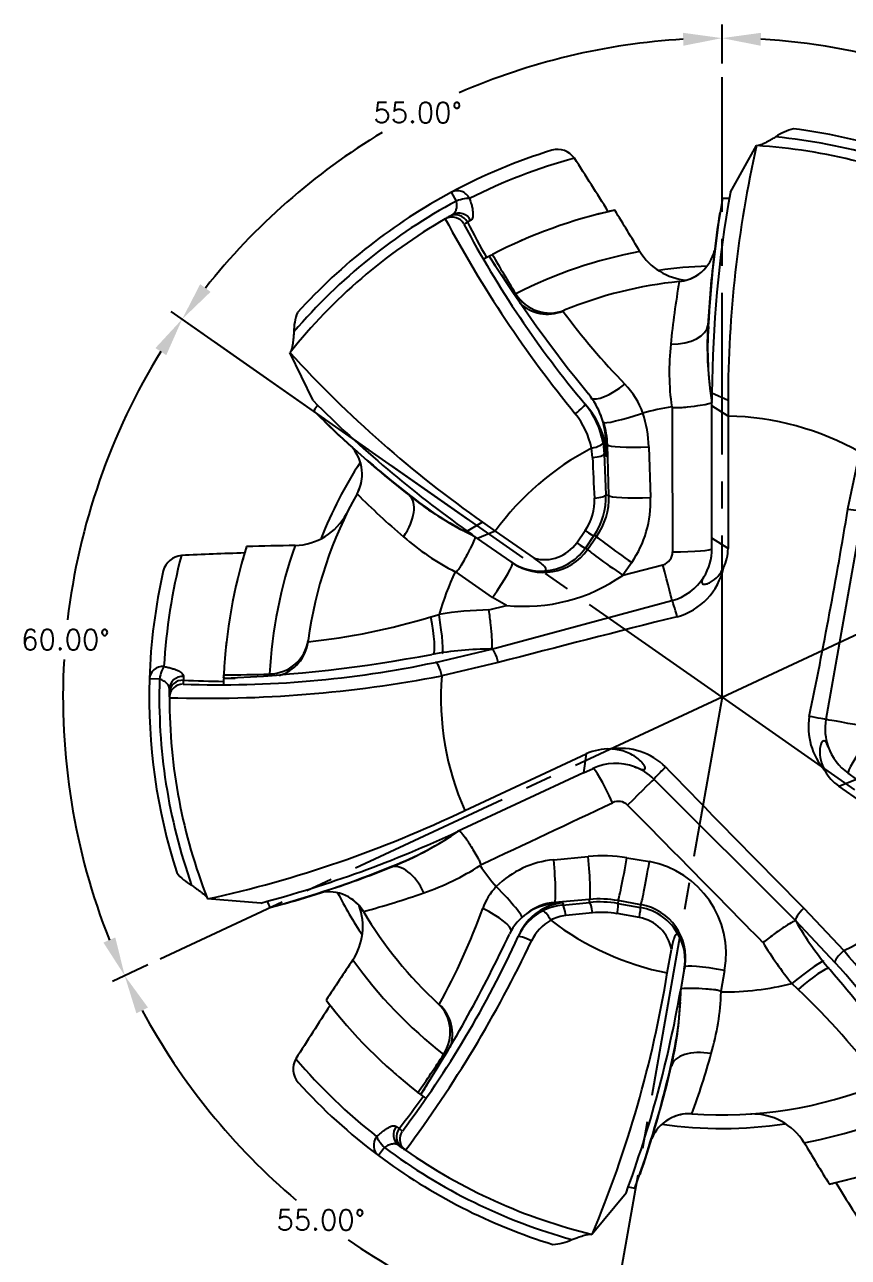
# Model space of a CAD drawing. Extents: x -34 to 0, y 36.5 to 60.7.
# Drawn here: x -8.26 to -4.44, y 40.08 to 45.8 of the extents above; entities that cross this region are included whole.
import ezdxf

# ---------------------------------------------------------------- set-up
doc = ezdxf.new("R2010")
doc.units = 0
doc.header["$MEASUREMENT"] = 0
doc.header["$PDMODE"] = 35
doc.linetypes.add('CENTER2', pattern=[1.125, 0.75, -0.125, 0.125, -0.125])
doc.layers.get('Defpoints').update_dxf_attribs({"color": 10, "linetype": 'CONTINUOUS'})
for name, color, linetype in [('CLine', 5, 'CENTER2'), ('Default', 7, 'CONTINUOUS'), ('Dims', 4, 'CONTINUOUS'), ('ODG-42439R1', 7, 'CONTINUOUS')]:
    doc.layers.add(name, color=color, linetype=linetype)
doc.styles.add('RomanS', font='romans')
doc.dimstyles.get("Standard").update_dxf_attribs({"dimtxt": 0.094, "dimasz": 0.18, "dimexe": 0.0625, "dimexo": 0.0625, "dimgap": 0.045, "dimtad": 0, "dimtih": 1, "dimtoh": 1, "dimdec": 4, "dimzin": 4, "dimdsep": 46, "dimtxsty": 'RomanS', "dimcen": 0.09, "dimazin": 1, "dimtfac": 1, "dimtdec": 4, "dimtofl": 0, "dimtmove": 0, "dimatfit": 1, "dimfxl": 1, "dimtolj": 1, "dimtzin": 0, "dimarcsym": 0})

# ---------------------------------------------------------------- blocks, each defined once
blk = doc.blocks.new('*D134')
at = {"layer": 'Defpoints', "color": 0, "transparency": 16777216}
for p in [(-5.9844, 45.5831), (-5.0233, 45.5574), (-7.3783, 44.3314), (-5.0233, 44.0574), (-6.1496, 43.4711)]:
    blk.add_point(p, dxfattribs=at)
at = {"layer": 'Dims', "color": 0, "lineweight": -2, "transparency": 16777216}
for p, q in [((-5.0233, 45.6199), (-5.0233, 45.8007)), ((-7.4295, 44.3673), (-7.5776, 44.471))]:
    blk.add_line(p, q, dxfattribs=at)
for start, end in [(93.3755, 113.4918), (121.0293, 141.6245)]:
    blk.add_arc((-5.0233, 42.6824), 3.0558, start, end, dxfattribs=at)
at = {"layer": 'Dims', "color": 0, "transparency": 16777216}
for points in [[(-5.2041, 45.7629), (-5.2023, 45.7029), (-5.0233, 45.7382)], [(-7.3948, 44.5616), (-7.4429, 44.5974), (-7.5264, 44.4351)]]:
    blk.add_solid(points, dxfattribs=at)
at = {"layer": 'Dims', "color": 0, "transparency": 16777216, "insert": (-6.4343, 45.3929), "char_height": 0.094, "attachment_point": 5, "style": 'RomanS'}
blk.add_mtext('\\A1;55.00°', dxfattribs=at)
blk = doc.blocks.new('*D135')
at = {"layer": 'Defpoints', "color": 0, "transparency": 16777216}
for p in [(-7.9749, 43.4733), (-6.1496, 43.4711), (-5.0233, 42.6824), (-7.6289, 41.4674)]:
    blk.add_point(p, dxfattribs=at)
at = {"layer": 'Dims', "color": 0, "lineweight": -2, "transparency": 16777216}
for p, q in [((-6.2008, 43.5069), (-7.5776, 44.471)), ((-7.6855, 41.441), (-7.8494, 41.3645))]:
    blk.add_line(p, q, dxfattribs=at)
for start, end in [(148.3755, 173.2659), (176.7295, 201.6245)]:
    blk.add_arc((-5.0233, 42.6824), 3.0558, start, end, dxfattribs=at)
at = {"layer": 'Dims', "color": 0, "transparency": 16777216}
for points in [[(-7.6503, 44.3012), (-7.6002, 44.2682), (-7.5264, 44.4351)], [(-7.8364, 41.5681), (-7.8915, 41.5444), (-7.7928, 41.391)]]:
    blk.add_solid(points, dxfattribs=at)
at = {"layer": 'Dims', "color": 0, "transparency": 16777216, "insert": (-8.0674, 42.9487), "char_height": 0.094, "attachment_point": 5, "style": 'RomanS'}
blk.add_mtext('\\A1;60.00°', dxfattribs=at)
blk = doc.blocks.new('*D136')
at = {"layer": 'Defpoints', "color": 0, "transparency": 16777216}
for p in [(-5.0233, 42.6824), (-5.0233, 42.6824), (-7.6289, 41.4674), (-7.2461, 40.5853), (-5.5225, 39.8511)]:
    blk.add_point(p, dxfattribs=at)
at = {"layer": 'Dims', "color": 0, "lineweight": -2, "transparency": 16777216}
for p, q in [((-7.6855, 41.441), (-7.8495, 41.3645)), ((-5.5333, 39.7895), (-5.5648, 39.6113))]:
    blk.add_line(p, q, dxfattribs=at)
for start, end in [(208.3753, 229.7514), (235.4325, 256.6247)]:
    blk.add_arc((-5.0233, 42.6824), 3.0559, start, end, dxfattribs=at)
at = {"layer": 'Dims', "color": 0, "transparency": 16777216}
for points in [[(-7.7388, 41.2166), (-7.6852, 41.2435), (-7.7929, 41.3909)], [(-5.7241, 39.7387), (-5.7363, 39.68), (-5.5539, 39.6729)]]:
    blk.add_solid(points, dxfattribs=at)
at = {"layer": 'Dims', "color": 0, "transparency": 16777216, "insert": (-6.8836, 40.258), "char_height": 0.094, "attachment_point": 5, "style": 'RomanS'}
blk.add_mtext('\\A1;55.00°', dxfattribs=at)
blk = doc.blocks.new('*D137')
at = {"layer": 'Defpoints', "color": 0, "transparency": 16777216}
for p in [(-5.0233, 42.6824), (-5.0233, 42.6824), (-2.6682, 41.0334), (-5.5225, 39.8511), (-4.4053, 39.6895)]:
    blk.add_point(p, dxfattribs=at)
at = {"layer": 'Dims', "color": 0, "lineweight": -2, "transparency": 16777216}
for p, q in [((-2.617, 40.9975), (-2.4687, 40.8937)), ((-5.5333, 39.7895), (-5.5648, 39.6112))]:
    blk.add_line(p, q, dxfattribs=at)
for start, end in [(296.6485, 321.6248), (263.3752, 287.5366)]:
    blk.add_arc((-5.0233, 42.6824), 3.056, start, end, dxfattribs=at)
at = {"layer": 'Dims', "color": 0, "transparency": 16777216}
for points in [[(-2.6515, 40.8031), (-2.6034, 40.7673), (-2.5199, 40.9295)], [(-5.3802, 39.6171), (-5.3715, 39.6765), (-5.5539, 39.6728)]]:
    blk.add_solid(points, dxfattribs=at)
at = {"layer": 'Dims', "color": 0, "transparency": 16777216, "insert": (-3.8538, 39.859), "char_height": 0.094, "attachment_point": 5, "style": 'RomanS'}
blk.add_mtext('\\A1;65.00°', dxfattribs=at)
blk = doc.blocks.new('*D138')
at = {"layer": 'Defpoints', "color": 0, "transparency": 16777216}
for p in [(-2.4176, 43.8974), (-5.0233, 42.6824), (-5.0233, 42.6824), (-2.0711, 41.8914), (-2.6682, 41.0334)]:
    blk.add_point(p, dxfattribs=at)
at = {"layer": 'Dims', "color": 0, "lineweight": -2, "transparency": 16777216}
for p, q in [((-2.361, 43.9238), (-2.1967, 44.0004)), ((-2.617, 40.9975), (-2.4685, 40.8935))]:
    blk.add_line(p, q, dxfattribs=at)
for start, end in [(356.7293, 21.6251), (328.3749, 353.2661)]:
    blk.add_arc((-5.0233, 42.6824), 3.0563, start, end, dxfattribs=at)
at = {"layer": 'Dims', "color": 0, "transparency": 16777216}
for points in [[(-2.2096, 43.7969), (-2.1545, 43.8206), (-2.2533, 43.974)], [(-2.3958, 41.0633), (-2.4459, 41.0963), (-2.5197, 40.9294)]]:
    blk.add_solid(points, dxfattribs=at)
at = {"layer": 'Dims', "color": 0, "transparency": 16777216, "insert": (-1.9786, 42.416), "char_height": 0.094, "attachment_point": 5, "style": 'RomanS'}
blk.add_mtext('\\A1;60.00°', dxfattribs=at)
blk = doc.blocks.new('*D139')
at = {"layer": 'Defpoints', "color": 0, "transparency": 16777216}
for p in [(-5.0233, 45.5574), (-2.9262, 44.9051), (-2.4176, 43.8974), (-5.0233, 42.6824), (-5.0233, 42.6824)]:
    blk.add_point(p, dxfattribs=at)
at = {"layer": 'Dims', "color": 0, "lineweight": -2, "transparency": 16777216}
for p, q in [((-5.0233, 45.6199), (-5.0233, 45.8007)), ((-2.361, 43.9238), (-2.1971, 44.0002))]:
    blk.add_line(p, q, dxfattribs=at)
for start, end in [(60.8677, 86.6245), (28.3755, 54.4181)]:
    blk.add_arc((-5.0233, 42.6824), 3.0558, start, end, dxfattribs=at)
at = {"layer": 'Dims', "color": 0, "transparency": 16777216}
for points in [[(-4.8442, 45.7029), (-4.8424, 45.7629), (-5.0233, 45.7382)], [(-2.3078, 44.1481), (-2.3614, 44.1212), (-2.2538, 43.9738)]]:
    blk.add_solid(points, dxfattribs=at)
at = {"layer": 'Dims', "color": 0, "transparency": 16777216, "insert": (-3.3814, 45.2596), "char_height": 0.094, "attachment_point": 5, "style": 'RomanS'}
blk.add_mtext('\\A1;65.00°', dxfattribs=at)
blk = doc.blocks.new('SE')
at = {"layer": 'ODG-42439R1', "color": 7, "linetype": 'Continuous'}
for p, q in [((7.8069, 8.1564), (7.9281, 8.3719)), ((6.5365, 8.1149), (6.5144, 8.1562)), ((6.5041, 8.0435), (6.5193, 8.052)), ((6.6026, 8.0246), (6.5875, 8.0166)), ((6.6893, 7.8598), (6.6927, 7.8617)), ((6.6904, 7.8568), (6.6927, 7.8617)), ((6.6927, 7.8617), (6.7032, 7.867)), ((7.5699, 7.7417), (7.5701, 7.7418)), ((7.5701, 7.7418), (7.5719, 7.742)), ((6.8122, 7.6849), (6.8124, 7.685)), ((7.0357, 7.6082), (7.0307, 7.6048)), ((7.0359, 7.6083), (7.0357, 7.6082)), ((5.872, 7.1895), (5.7649, 7.4124)), ((7.796, 7.1895), (7.7214, 7.224)), ((7.5366, 7.1589), (7.5347, 7.1613)), ((7.7213, 7.1652), (7.7213, 7.1894)), ((7.7213, 6.5514), (7.7213, 7.1652)), ((7.7959, 7.1173), (7.7213, 7.1652)), ((7.796, 7.1895), (7.7959, 7.1178)), ((7.7959, 7.1178), (7.7959, 7.1173)), ((7.2166, 6.9938), (7.2222, 6.9424)), ((7.2437, 6.7488), (7.2367, 6.9843)), ((7.4286, 6.9747), (7.4365, 6.7395)), ((7.1674, 6.9261), (7.1626, 6.9689)), ((7.2222, 6.9424), (7.2299, 6.7529)), ((8.3519, 6.6869), (8.4071, 6.9508)), ((6.0757, 6.7574), (6.0758, 6.7577)), ((7.2299, 6.7529), (7.2437, 6.7488)), ((8.4224, 6.6894), (8.2498, 5.7106)), ((6.6577, 6.6259), (6.5867, 6.5846)), ((6.7168, 6.5845), (6.6348, 6.5508)), ((6.6577, 6.6259), (6.7164, 6.5848)), ((6.7164, 6.5848), (6.7168, 6.5845)), ((6.7168, 6.5845), (6.897, 6.4584)), ((7.0945, 6.5301), (7.1336, 6.5866)), ((6.6348, 6.5508), (6.6149, 6.5647)), ((6.7887, 6.443), (6.6348, 6.5508)), ((7.1745, 6.5633), (7.1346, 6.506)), ((7.1443, 6.4992), (7.1867, 6.5597)), ((7.1867, 6.5597), (7.1745, 6.5633)), ((7.7959, 6.5036), (7.7213, 6.5514)), ((7.7213, 6.5035), (7.7213, 6.5514)), ((7.1346, 6.506), (7.1443, 6.4992)), ((6.7969, 6.4373), (6.7887, 6.443)), ((7.3493, 6.4386), (7.3086, 6.3797)), ((7.3086, 6.3797), (7.4941, 6.4282)), ((6.534, 6.3959), (6.5309, 6.3958)), ((6.7043, 6.2772), (6.534, 6.3959)), ((7.3079, 6.3793), (7.3086, 6.3797)), ((6.6876, 6.219), (6.7686, 6.2401)), ((6.6986, 6.0376), (7.536, 6.262)), ((6.7686, 6.2401), (6.7043, 6.2772)), ((6.418, 6.1869), (6.4561, 6.1981)), ((5.8486, 6.0772), (5.8485, 6.077)), ((5.8485, 6.077), (5.8489, 6.0709)), ((6.4392, 5.9757), (6.6986, 6.0376)), ((6.7308, 5.9748), (6.4682, 5.9133)), ((5.1601, 5.8981), (5.1133, 5.8996)), ((5.2713, 5.9101), (5.2707, 5.8931)), ((5.4573, 5.9028), (5.4575, 5.9067)), ((5.4575, 5.9067), (5.4581, 5.9184)), ((5.4606, 5.9023), (5.4575, 5.9067)), ((5.6703, 5.9218), (5.6703, 5.922)), ((5.2057, 5.8342), (5.2059, 5.8517)), ((6.5751, 5.2888), (7.1383, 5.5513)), ((7.1383, 5.5513), (7.1265, 5.4635)), ((7.1265, 5.4635), (6.5418, 5.1909)), ((7.1265, 5.4635), (7.1699, 5.4837)), ((8.1096, 4.7766), (7.4523, 5.4339)), ((8.3099, 5.4012), (8.3919, 5.4349)), ((8.3919, 5.4349), (8.3526, 5.4624)), ((8.8199, 5.0441), (8.3099, 5.4012)), ((6.6475, 5.0363), (6.6461, 5.0337)), ((6.9877, 5.0606), (7.1478, 5.076)), ((7.327, 5.0696), (7.4314, 5.0517)), ((5.6293, 4.8599), (5.3827, 4.8786)), ((6.9929, 4.8626), (6.9851, 4.8563)), ((7.0334, 4.8606), (6.9851, 4.8563)), ((7.1542, 4.8769), (6.9929, 4.8626)), ((7.0287, 4.8504), (7.1536, 4.8625)), ((7.1536, 4.8625), (7.1542, 4.8769)), ((7.2862, 4.871), (7.2856, 4.8574)), ((7.3922, 4.8522), (7.2862, 4.871)), ((6.1053, 4.8203), (6.1051, 4.8204)), ((7.1676, 4.8142), (7.0438, 4.8014)), ((7.3848, 4.7929), (7.2818, 4.8105)), ((7.2856, 4.8574), (7.3899, 4.8393)), ((7.3899, 4.8393), (7.3922, 4.8522)), ((8.148, 4.8359), (8.3325, 4.6392)), ((8.293, 4.583), (8.1096, 4.7766)), ((7.5145, 4.5357), (7.5336, 4.6439)), ((7.5932, 4.5524), (7.5755, 4.4522)), ((7.5952, 4.5635), (7.5932, 4.5524)), ((7.7797, 4.5473), (7.7628, 4.4502)), ((8.1206, 4.4589), (8.092, 4.4864)), ((7.7628, 4.4502), (7.7642, 4.4475)), ((6.4518, 4.3927), (6.452, 4.3926)), ((6.452, 4.3926), (6.4572, 4.3894)), ((6.477, 4.1575), (6.4767, 4.1577)), ((6.3673, 3.9746), (6.358, 3.9818)), ((6.3726, 3.9746), (6.3673, 3.9746)), ((6.3703, 3.9722), (6.3673, 3.9746)), ((7.6288, 3.8821), (7.6285, 3.882)), ((6.2577, 3.824), (6.2712, 3.8138)), ((6.2038, 3.726), (6.1757, 3.6885)), ((6.2822, 3.7268), (6.268, 3.737)), ((7.3233, 3.5148), (7.1665, 3.3236))]:
    blk.add_line(p, q, dxfattribs=at)
for centre, radius, start, end in [((8.1556, 8.2186), 0.2381, 103.6636, 125.7025), ((7.7682, 5.8144), 2.6094, 63.1638, 84.5353), ((7.7682, 5.8144), 2.6562, 63.1638, 82.8375), ((7.7682, 5.8144), 2.6562, 107.2685, 118.1638), ((7.0046, 8.2569), 0.0973, 35.7488, 104.8892), ((13.2175, 7.182), 5.4216, 167.3214, 179.9212), ((7.7682, 5.8144), 2.5625, 65.0581, 86.4203), ((7.7682, 5.8144), 2.5915, 105.3173, 116.8574), ((-6.5448, -0.4601), 16.2085, 31.73525, 32.77313), ((7.7682, 5.8144), 2.6562, 118.1638, 137.8375), ((12.5532, 7.2961), 4.8544, 170.1453, 177.2074), ((13.2213, 7.1894), 5.5, 169.8746, 179.6402), ((7.7723, 6.1118), 2.0151, 89.1639, 90.0525), ((7.7682, 5.8144), 2.6094, 118.1638, 139.5353), ((7.7767, 5.787), 2.3408, 102.4829, 117.2989), ((7.7767, 5.7883), 2.3395, 103.2544, 104.558), ((7.7667, 5.8152), 2.311, 102.3918, 103.1664), ((-6.394, -0.3562), 16.0551, 30.86473, 31.66672), ((13.6091, 7.1664), 5.9195, 171.3187, 173.32356), ((7.7682, 5.8144), 2.5625, 120.0581, 141.4203), ((6.516, 7.9782), 0.0625, 71.3504, 120.0581), ((11.4717, 10.7063), 5.6587, 208.1997, 219.2222), ((7.7682, 5.8144), 2.5625, 119.5572, 119.966), ((6.5185, 7.9806), 0.0589, 30.9615, 73.0405), ((6.4095, 8.3219), 0.3534, 297.2158, 300.252), ((10.8738, 10.2994), 4.875, 208.0419, 219.8923), ((10.8498, 10.2113), 4.7941, 207.2451, 209.4713), ((7.7767, 5.7883), 2.3395, 113.5578, 114.2357), ((7.7682, 5.8144), 2.3125, 117.8103, 118.4816), ((12.0709, 11.2536), 6.363, 212.26508, 219.32675), ((10.8916, 10.3238), 4.872, 210.4225, 211.0171), ((10.866, 10.2349), 4.7892, 209.6314, 212.1708), ((7.7676, 5.8164), 2.0986, 100.4388, 117.0763), ((7.6273, 8.03), 0.2828, 211.9662, 264.9772), ((12.1955, 7.3047), 4.499, 172.7507, 177.0048), ((7.5999, 7.913), 0.1363, 336.2566, 348.7322), ((7.7682, 5.8144), 2, 91.9863, 98.4297), ((7.7682, 5.8144), 1.9375, 95.866, 112.2045), ((11.2709, 7.0901), 3.7579, 170.0153, 174.4871), ((7.5527, 7.924), 0.1829, 275.4716, 301.9145), ((9.6195, 9.5041), 3.2108, 216.2663, 224.2123), ((6.021, 7.5108), 0.2381, 158.6636, 180.7025), ((9.2984, 7.4424), 1.5987, 176.5108, 187.26), ((9.277, 7.4307), 1.5756, 176.289, 189.1309), ((7.8017, 7.5632), 0.1018, 193.3536, 197.4962), ((8.6959, 7.3238), 1.1725, 173.7673, 187.9666), ((9.7735, 11.0627), 5.4216, 222.3214, 234.9212), ((7.0649, 7.0155), 0.3556, 18.9949, 44.5947), ((6.8612, 6.9896), 0.3692, 1.6149, 38.8311), ((13.2213, 7.1894), 5.5, 179.6402, 180), ((9.7696, 11.0701), 5.5, 224.8746, 234.6402), ((7.5269, 5.9884), 2.0151, 144.1639, 145.0525), ((10.8738, 10.2994), 4.875, 219.8923, 220.1039), ((6.839, 6.9273), 0.3834, 9.9816, 39.8285), ((6.8583, 6.9183), 0.3744, 1.7955, 40.0172), ((7.7682, 5.8144), 1.367, 99.8325, 105.575), ((157.3781, 7.3792), 149.8417, 180.084227, 180.340769), ((9.299, 10.584), 4.8544, 225.1453, 232.2074), ((10.0109, 11.3745), 5.9195, 226.3187, 228.32356), ((6.8019, 6.897), 0.3678, 11.2848, 38.9496), ((7.5505, 7.263), 0.3723, 201.3916, 202.5198), ((6.8661, 6.9735), 0.3708, 1.6693, 18.1003), ((6.8632, 6.9561), 0.5657, 1.8836, 18.0291), ((7.7682, 5.8144), 1.3037, 60.6513, 88.7788), ((5.9526, 6.8803), 0.1363, 31.2566, 43.7322), ((60.4376, 8.6599), 53.2332, 181.78692, 181.86222), ((7.7417, 7.2001), 0.5492, 201.3715, 203.1373), ((9.0869, 10.2959), 4.499, 227.7507, 232.0048), ((7.7682, 5.8144), 1.3037, 117.6796, 143.7788), ((189.7996, 15.3367), 182.8258, 182.636717, 182.69598), ((11.2484, 10.3117), 5.25, 219.9234, 220.0996), ((7.7682, 5.8144), 2, 146.9863, 158.3693), ((5.9165, 6.8479), 0.1829, 330.4716, 356.9145), ((7.7682, 5.8144), 1.9375, 150.866, 172.2045), ((8.7323, 9.4154), 3.7579, 225.0153, 229.4871), ((6.3549, 6.845), 0.1018, 248.3536, 252.4963), ((7.3123, 8.0018), 1.5987, 231.5108, 242.26), ((7.3096, 7.9774), 1.5756, 231.289, 244.1309), ((6.92, 6.7406), 0.3102, 325.1451, 2.2791), ((6.9304, 6.7401), 0.3135, 324.855, 1.5832), ((6.9321, 6.7249), 0.2444, 325.5316, 2.8825), ((6.9369, 6.7212), 0.4999, 325.574, 2.0937), ((5.779, 6.8002), 0.2828, 271.9662, 331.4395), ((-15.8562, 10.704), 24.5392, 348.29332, 350.57812), ((9.7696, 11.0701), 5.5, 234.6402, 235), ((6.031, -9.5357), 16.0551, 90.86473, 91.66672), ((7.7662, 5.815), 2.0986, 160.4388, 177.0763), ((7.0639, 7.4402), 1.1725, 228.7673, 242.9666), ((6.9444, 6.6356), 0.1835, 255.0132, 324.8859), ((5.2711, 6.3745), 0.0973, 95.7488, 164.8892), ((7.7682, 5.8144), 2.5915, 165.3173, 176.8574), ((6.0456, -9.7182), 16.2085, 91.73525, 92.77313), ((7.7962, 5.8081), 2.3408, 162.4829, 177.2989), ((7.795, 5.8088), 2.3395, 163.2544, 164.558), ((7.7667, 5.8136), 2.311, 162.3918, 163.1664), ((6.9396, 6.6421), 0.2496, 235.1198, 325.0957), ((6.9307, 6.6487), 0.2489, 273.1476, 325.0319), ((7.4781, 6.487), 0.0609, 285.2231, 0.9661), ((7.4713, 6.5035), 0.25, 328.1518, 0), ((7.5944, 6.5038), 0.2015, 333.65, 359.9441), ((6.9251, 6.6341), 0.2348, 234.4983, 274.7064), ((7.4806, 6.478), 0.3012, 285.2942, 347.7932), ((7.7682, 5.8144), 2.6562, 167.2685, 178.1638), ((7.7682, 5.8144), 1.367, 154.8325, 163.7022), ((6.8523, 7.0299), 0.7943, 263.9492, 304.9965), ((7.4713, 6.5035), 0.25, 285, 328.1518), ((5.5108, 9.1839), 3.1312, 276.1993, 286.8417), ((6.7217, 4.5484), 1.6709, 91.1725, 99.1473), ((28.0443, -75.3919), 84.1119, 104.09532, 104.678488), ((7.795, 5.8088), 2.3395, 173.5578, 174.2357), ((5.1712, 12.6711), 6.775, 272.44805, 280.64694), ((6.6978, 4.5089), 1.5288, 89.9676, 100.356), ((5.4369, 10.7465), 4.875, 268.0418, 281.8654), ((7.7682, 5.8144), 2.6562, 178.1638, 197.8375), ((7.7682, 5.8144), 2.6094, 178.1638, 199.5353), ((5.3801, 11.5477), 5.7385, 268.25782, 280.93024), ((4.9173, 5.8915), 0.3534, 357.2158, 0.252), ((5.5011, 10.6816), 4.7941, 267.2451, 269.4713), ((7.7682, 5.8144), 2.3125, 177.8103, 178.4816), ((5.4889, 10.7075), 4.7892, 269.6314, 272.1708), ((5.4247, 10.7741), 4.872, 270.4225, 271.0141), ((7.7682, 5.8144), 1.3037, 175.6513, 203.7788), ((5.2682, 5.8119), 0.0625, 130.8022, 180.0581), ((5.2673, 5.8155), 0.0587, 91.0419, 132.533), ((7.7682, 5.8144), 2.5625, 180.0581, 201.4203), ((8.4743, 5.6762), 0.3057, 170.8178, 221.1881), ((8.496, 5.6672), 0.25, 170, 199.4907), ((7.2419, 5.3286), 0.2456, 87.794, 114.9453), ((7.2948, 5.2744), 0.3028, 45.5956, 98.2527), ((8.496, 5.6672), 0.25, 199.4907, 235), ((7.2755, 5.2572), 0.25, 69.7116, 115), ((7.2755, 5.2572), 0.25, 45, 69.7116), ((60.6887, 56.9332), 73.991, 224.047437, 224.757195), ((8.4342, 5.5783), 0.2163, 208.5766, 234.9324), ((-56.1387, 139.1726), 148.1035, 295.083271, 295.345544), ((7.2876, 5.2703), 0.061, 45.3123, 115.9386), ((4.2197, 10.1981), 5.4451, 282.3324, 295.6317), ((-165.67, -165.7002), 243.2589, 44.458453, 44.669137), ((4.2174, 10.1756), 5.5, 284.8746, 295), ((5.646, 6.5133), 1.5987, 291.5108, 302.26), ((5.6657, 6.4989), 1.5756, 291.289, 304.1309), ((4.403, 9.525), 4.8544, 285.1453, 292.2074), ((6.169, 5.1058), 0.1018, 308.3536, 312.4962), ((6.0081, 6.0174), 1.1725, 288.7673, 302.9666), ((7.7682, 5.8144), 1.367, 214.8325, 219.9951), ((7.0299, 4.6227), 0.4399, 95.4999, 134.6106), ((7.2136, 4.4033), 0.6759, 80.3375, 95.5836), ((7.3525, 4.6248), 0.4341, 349.7209, 79.5345), ((7.7682, 5.8144), 1.3037, 295.6513, 323.7788), ((5.4255, 5.1495), 0.2381, 218.6636, 240.7025), ((4.5465, 9.1972), 4.499, 287.7507, 292.0048), ((4.0744, 10.5368), 5.9195, 286.3187, 288.32356), ((6.9236, 4.7417), 0.2807, 136.2273, 160.5668), ((7.4969, 5.6925), 2.0151, 204.1639, 205.0525), ((5.9373, 4.7751), 0.1363, 91.2566, 103.7322), ((7.7682, 5.8144), 2, 206.9863, 213.4323), ((5.9473, 4.7276), 0.1829, 30.4716, 56.9145), ((5.1317, 8.4499), 3.7579, 285.0153, 289.4871), ((7.0558, 4.6119), 0.2498, 95.1374, 155.4721), ((7.0145, 4.6155), 0.248, 94.9951, 127.7883), ((2.3683, 6.9825), 5.125, 335.4164, 335.542), ((7.2008, 4.3699), 0.4949, 80.135, 95.4698), ((7.1981, 4.3765), 0.5023, 79.9077, 95.0139), ((5.8197, 4.7504), 0.2828, 326.9662, 19.9772), ((7.7682, 5.8144), 1.9375, 210.866, 227.2045), ((3.6531, 5.927), 3.198, 331.2631, 340.0356), ((7.007, 4.6086), 0.2487, 95.0483, 154.3543), ((7.0535, 4.5984), 0.2534, 117.6671, 155.3695), ((6.8407, 4.821), 0.0211, 304.828, 311.2778), ((7.0526, 4.6004), 0.2512, 95.4605, 117.695), ((7.0634, 4.6137), 0.1887, 95.9634, 118.093), ((7.2112, 4.3949), 0.4215, 80.3648, 95.9423), ((7.3468, 4.5941), 0.2489, 28.146, 80.0235), ((7.3493, 4.6064), 0.2496, 350.1177, 80.0989), ((7.082, 4.5901), 0.2183, 119.4788, 154.4445), ((7.7682, 5.8144), 1.3037, 232.5001, 258.7788), ((7.3524, 4.6118), 0.184, 10.059, 79.8648), ((9.434, 5.5402), 1.5288, 209.9676, 220.356), ((2.3909, 6.7337), 4.875, 323.0418, 335.3956), ((0.9335, 7.4667), 6.4637, 327.29776, 334.81536), ((2.3909, 6.7337), 4.875, 335.3956, 335.545), ((7.3624, 4.5952), 0.2348, 349.4984, 29.7049), ((1.7531, 7.1141), 5.678, 323.2132, 334.6635), ((9.3878, 5.5413), 1.6709, 211.1725, 219.1473), ((3.997, 0.8797), 5.7385, 28.25782, 40.93024), ((19.3458, -4.413), 16.0551, 145.86473, 146.66672), ((7.7666, 5.8131), 2.0986, 215.4388, 232.0763), ((4.6625, 1.3295), 4.875, 28.0418, 41.8654), ((2.142, 5.422), 5.4451, 337.3324, 350.6317), ((3.1286, 0.1371), 6.775, 32.44805, 40.64694), ((6.0016, 4.4848), 1.5756, 346.289, 359.1309), ((7.7682, 5.8144), 1.367, 269.8325, 283.7022), ((5.9788, 2.1748), 3.1312, 36.1993, 46.8417), ((7.768, 5.8128), 2.311, 217.3918, 218.1664), ((7.7894, 5.8338), 2.3408, 217.4829, 232.2989), ((2.1591, 5.4073), 5.5, 339.8746, 350), ((6.5924, 4.4891), 1.1725, 343.7673, 357.9666), ((19.5037, -4.5058), 16.2085, 146.73525, 147.77313), ((7.7882, 5.8332), 2.3395, 218.2544, 219.558), ((5.9784, 4.4769), 1.5987, 346.5108, 357.26), ((5.8772, 4.0902), 0.0973, 150.7488, 219.8892), ((7.7682, 5.8145), 2.5915, 220.3173, 231.8574), ((2.4527, 6.7539), 4.7892, 324.6314, 327.1708), ((4.0971, 5.1664), 3.7579, 340.0153, 344.4871), ((7.7882, 5.8332), 2.3395, 228.5578, 229.2357), ((2.7985, 5.1862), 4.8544, 340.1453, 347.2074), ((3.1493, 5.1157), 4.499, 342.7507, 347.0048), ((7.4314, 4.098), 0.1018, 3.3536, 7.4962), ((7.7682, 5.8144), 2.6562, 222.2685, 233.1638), ((2.3612, 6.7395), 4.872, 325.4225, 326.0142), ((7.7682, 5.8144), 1.9375, 265.866, 292.2045), ((2.4809, 6.7491), 4.7941, 322.2451, 324.4713), ((7.7682, 5.8144), 2.3125, 232.8103, 233.4816), ((7.7687, 5.8125), 2.0986, 280.4388, 297.0763), ((7.7682, 5.8144), 2, 261.9863, 278.3704), ((7.614, 3.6995), 0.1829, 85.4716, 111.9145), ((7.909, 3.5989), 0.2828, 31.9662, 91.4395), ((6.0698, 3.5234), 0.3534, 52.2158, 55.252), ((6.3334, 3.7664), 0.0592, 146.1697, 187.6109), ((1.7812, 5.4973), 5.9195, 341.3187, 343.32356), ((7.5694, 3.7186), 0.1363, 146.2566, 158.7322), ((7.7682, 5.8144), 2.6094, 233.1638, 254.5353), ((6.3363, 3.7651), 0.0625, 186.0668, 235.0581), ((7.7682, 5.8144), 2.5625, 234.5572, 234.966), ((21.9303, 11.9851), 16.0551, 210.86473, 211.66672), ((7.7596, 5.8419), 2.3408, 282.4829, 297.2989), ((7.7682, 5.8144), 2.6562, 233.1638, 252.8375), ((7.7682, 5.8144), 2.5625, 235.0581, 256.4203), ((7.7696, 5.8137), 2.311, 282.3918, 283.1664), ((7.7596, 5.8406), 2.3395, 283.2544, 284.558), ((22.0811, 12.089), 16.2085, 211.73525, 212.77313), ((7.7124, 5.5223), 2.0151, 259.1639, 260.0525), ((6.9691, 3.5141), 0.2381, 273.6636, 295.7025)]:
    blk.add_arc(centre, radius, start, end, dxfattribs=at)
for centre, major_axis, ratio, start_param, end_param in [((6.5439, 8.1011), (-0.0295, 0.0551), 0.946232, 4.663771, 6.283185), ((6.5439, 8.1011), (-0.0587, -0.0216), 0.247744, 3.481609, 4.746983), ((6.5498, 7.9975), (-0.0305, 0.0546), 0.949955, 4.680095, 6.283185), ((6.5349, 7.9891), (-0.0308, 0.0544), 0.950046, 4.680103, 6.283185), ((7.5507, 7.9282), (-0.1681, 0.083), 0.99979, 2.574721, 3.217182), ((7.5507, 7.9282), (-0.1681, 0.083), 0.99979, 2.131868, 2.574721), ((6.9648, 7.7818), (0.0716, -0.1733), 0.96326, 4.879561, 6.278857), ((6.9651, 7.7819), (-0.0709, 0.1736), 0.963208, 1.741983, 3.141593), ((6.9594, 7.7778), (0.1572, 0.1023), 0.997984, 3.363898, 4.526632), ((7.5156, 7.5525), (0.1872, -0.0113), 0.538119, 4.823698, 6.269122), ((7.2997, 7.3243), (0.1447, 0.1193), 0.308048, 3.258258, 4.586887), ((7.0855, 7.1328), (-0.048, -0.0401), 0.081141, 1.552784, 3.141593), ((7.3967, 7.147), (-0.1783, -0.0581), 0.087074, 0.00863, 1.567012), ((7.155, 6.9833), (0.0615, 0.011), 0.247487, 4.790648, 6.253745), ((7.424, 6.9904), (-0.1874, -0.0056), 0.084357, 0.035032, 1.592785), ((5.912, 6.8487), (-0.1644, -0.0901), 0.99979, 2.574721, 3.217182), ((7.1597, 6.9404), (0.0624, 0.0026), 0.234072, 4.826233, 6.247281), ((5.912, 6.8487), (-0.1644, -0.0901), 0.99979, 2.131868, 2.574721), ((6.1996, 6.6045), (0.1166, 0.1468), 0.538119, 4.823698, 6.269122), ((7.1675, 6.7509), (0.0624, 0.0025), 0.225292, 4.843526, 6.247357), ((7.431, 6.7549), (-0.1874, -0.0056), 0.082911, 0.035027, 1.59776), ((8.3609, 6.7003), (0.0616, -0.0109), 0.238134, 4.607807, 6.283185), ((7.1233, 6.5991), (0.0513, -0.0357), 0.072467, 4.964162, 6.248187), ((7.0834, 6.5419), (0.0513, -0.0358), 0.054903, 4.96849, 6.248226), ((7.3402, 6.4522), (-0.1535, 0.1077), 0.031441, 0.034924, 1.652213), ((7.2978, 6.3918), (-0.1535, 0.1077), 0.023788, 0.034916, 1.65321), ((7.5338, 6.5035), (0.1875, 0), 0.082546, 4.740459, 6.283185), ((6.6893, 6.2837), (0.1075, 0.1536), 0.085422, 4.729753, 6.283185), ((7.4875, 6.4431), (0.0485, -0.1811), 0.013776, 0, 1.484621), ((7.5522, 6.2016), (-0.0162, 0.0604), 0.065384, 4.458716, 6.283185), ((6.3925, 6.194), (-0.0362, 0.184), 0.126327, 3.265962, 4.649337), ((6.4404, 6.2026), (-0.0306, 0.185), 0.078586, 3.124146, 4.674576), ((5.6628, 6.1027), (-0.1858, 0.0254), 0.963208, 1.741983, 3.141593), ((5.6628, 6.1024), (0.1859, -0.0246), 0.96326, 4.879561, 6.278857), ((5.6634, 6.0957), (-0.01, 0.1872), 0.997984, 3.363732, 4.526632), ((6.7148, 5.9773), (-0.0162, 0.0604), 0.238134, 4.607807, 6.283185), ((5.1757, 5.8976), (0.0625, -0.002), 0.946232, 1.522179, 3.141593), ((5.1757, 5.8976), (0.0106, 0.0616), 0.247744, 0.340016, 1.60539), ((6.4521, 5.9145), (-0.0129, 0.0612), 0.249176, 4.640056, 6.283185), ((5.2682, 5.8338), (0.0625, -0.0005), 0.950046, 1.53851, 3.141593), ((5.2684, 5.8508), (0.0625, -0.0009), 0.949955, 1.538502, 3.141593), ((8.1883, 5.7215), (-0.0616, 0.0109), 0.011596, 3.141593, 4.973937), ((8.4345, 5.678), (-0.1847, 0.0326), 0.002396, 4.799623, 6.283185), ((8.4602, 5.616), (-0.1075, -0.1536), 0.082441, 4.740766, 6.283185), ((7.2491, 5.3138), (-0.0792, 0.1699), 0.082457, 4.740719, 6.283185), ((7.4965, 5.4781), (0.0442, 0.0442), 0.028322, 1.310499, 3.141593), ((7.3197, 5.3014), (0.1326, 0.1326), 0.005869, 0, 1.483727), ((6.2997, 4.851), (-0.0688, 0.1744), 0.538119, 4.823698, 6.269122), ((6.9759, 5.0492), (0.0165, -0.1868), 0.067875, 0.034987, 1.625623), ((7.1373, 5.0635), (0.0165, -0.1868), 0.061848, 0.034974, 1.632361), ((7.3187, 5.0556), (-0.0328, -0.1846), 0.030732, 0.034923, 1.652483), ((7.4248, 5.0368), (-0.0327, -0.1846), 0.020838, 0.034914, 1.655544), ((6.7084, 4.9254), (-0.1318, 0.1334), 0.086869, 3.137059, 4.705294), ((5.9444, 4.7241), (-0.0042, -0.1875), 0.99979, 2.574721, 3.217182), ((5.9444, 4.7241), (-0.0042, -0.1875), 0.99979, 2.131868, 2.574721), ((7.1593, 4.8003), (-0.006, 0.0622), 0.157339, 4.922016, 6.247838), ((6.6213, 4.8019), (-0.17, 0.0792), 0.24662, 3.267757, 4.605126), ((6.9647, 4.7673), (-0.0291, 0.0553), 0.236477, 4.820866, 6.257708), ((7.0344, 4.7882), (-0.006, 0.0622), 0.173486, 4.908671, 6.247741), ((7.2747, 4.7959), (0.0107, 0.0616), 0.073635, 4.963829, 6.248184), ((7.3791, 4.7778), (0.0107, 0.0616), 0.049549, 4.969559, 6.248236), ((8.1538, 4.8208), (-0.0442, -0.0442), 0.238134, 4.607807, 6.283185), ((6.8801, 4.678), (-0.0568, 0.026), 0.124754, 4.682674, 6.283185), ((8.3395, 4.6247), (-0.0465, -0.0417), 0.249176, 4.640056, 6.283185), ((8.0958, 4.4705), (-0.1449, -0.119), 0.078586, 3.124146, 4.674576), ((7.7798, 4.531), (-0.1847, 0.0326), 0.085701, 4.728305, 6.283185), ((8.1273, 4.4334), (-0.1412, -0.1233), 0.126327, 3.265962, 4.649337), ((6.3245, 4.2552), (-0.1274, -0.1376), 0.963208, 1.741983, 3.141593), ((6.3247, 4.255), (0.1268, 0.1381), 0.96326, 4.879561, 6.278857), ((6.3305, 4.2517), (-0.1591, 0.0992), 0.997984, 3.361972, 4.526632), ((7.7151, 4.059), (-0.1823, 0.0437), 0.538119, 4.823698, 6.269122), ((7.6153, 3.6951), (0.1512, -0.1109), 0.99979, 2.574721, 3.217182), ((7.6153, 3.6951), (0.1512, -0.1109), 0.99979, 2.131868, 2.574721), ((6.2131, 3.7385), (0.0375, 0.05), 0.946232, 1.522179, 3.141593), ((6.2131, 3.7385), (-0.0444, 0.044), 0.247744, 0.340016, 1.60539), ((6.3046, 3.7876), (0.0366, 0.0507), 0.949955, 1.538502, 3.141593), ((6.3184, 3.7777), (0.0362, 0.0509), 0.950046, 1.53851, 3.141593)]:
    blk.add_ellipse(centre, major_axis=major_axis, ratio=ratio, start_param=start_param, end_param=end_param, dxfattribs=at)
for points, knots in [([(8.0166, 8.412), (8.011, 8.4086), (8.003, 8.4036), (7.987, 8.3945), (7.9725, 8.3867), (7.958, 8.3796), (7.9477, 8.3752), (7.939, 8.3721), (7.9352, 8.3718), (7.9334, 8.3716)], [0, 0, 0, 0, 0.172515, 0.24909, 0.498267, 0.63284, 0.749431, 0.883354, 1, 1, 1, 1]), ([(6.5974, 8.1263), (6.5998, 8.1198), (6.602, 8.1135), (6.6057, 8.1011), (6.6073, 8.095), (6.61, 8.0836), (6.6111, 8.0781), (6.6126, 8.0678), (6.6131, 8.0629), (6.6135, 8.0539), (6.6135, 8.0499), (6.6127, 8.0425), (6.6121, 8.0392), (6.6094, 8.0306), (6.6065, 8.0267), (6.6026, 8.0246)], [0, 0, 0, 0, 0.125, 0.125, 0.25, 0.25, 0.375, 0.375, 0.5, 0.5, 0.625, 0.625, 0.75, 0.75, 1, 1, 1, 1]), ([(6.5193, 8.052), (6.5232, 8.0542), (6.5265, 8.0572), (6.5308, 8.063), (6.5321, 8.0652), (6.5343, 8.0698), (6.5353, 8.0723), (6.5369, 8.0777), (6.5376, 8.0807), (6.5385, 8.0868), (6.5387, 8.09), (6.5388, 8.0967), (6.5387, 8.1002), (6.538, 8.1074), (6.5374, 8.1111), (6.5365, 8.1149)], [0, 0, 0, 0, 0.25, 0.25, 0.375, 0.375, 0.5, 0.5, 0.625, 0.625, 0.75, 0.75, 0.875, 0.875, 1, 1, 1, 1]), ([(5.7829, 7.5079), (5.7825, 7.5013), (5.7819, 7.4919), (5.7802, 7.4736), (5.7783, 7.4573), (5.7757, 7.4412), (5.7735, 7.4303), (5.771, 7.4213), (5.7691, 7.4181), (5.7682, 7.4165)], [0, 0, 0, 0, 0.172515, 0.24909, 0.498267, 0.63284, 0.749431, 0.883354, 1, 1, 1, 1]), ([(7.7213, 7.1805), (7.7213, 7.177), (7.7012, 7.1719), (7.65, 7.164), (7.6295, 7.1613), (7.5959, 7.1578), (7.5842, 7.1567), (7.5663, 7.1556), (7.5603, 7.1553), (7.5511, 7.1553), (7.548, 7.1553), (7.5419, 7.156), (7.5385, 7.1564), (7.5366, 7.1589)], [0, 0, 0, 0, 0.5, 0.5, 0.75, 0.75, 0.875, 0.875, 0.9375, 0.9375, 0.96875, 0.96875, 1, 1, 1, 1]), ([(7.7959, 7.1173), (7.7959, 7.0662), (7.7959, 7.015), (7.7959, 6.9639), (7.7959, 6.8872), (7.7959, 6.8104), (7.7959, 6.7337), (7.7959, 6.657), (7.7959, 6.5803), (7.7959, 6.5036)], [0, 0, 0, 0, 0.25, 0.25, 0.25, 0.625, 0.625, 0.625, 1, 1, 1, 1]), ([(6.6222, 6.5596), (6.6251, 6.5576), (6.6178, 6.5382), (6.5949, 6.4918), (6.5854, 6.4734), (6.569, 6.4439), (6.5631, 6.4336), (6.5538, 6.4183), (6.5506, 6.4132), (6.5453, 6.4057), (6.5435, 6.4032), (6.5394, 6.3987), (6.5371, 6.396), (6.534, 6.3959)], [0, 0, 0, 0, 0.5, 0.5, 0.75, 0.75, 0.875, 0.875, 0.9375, 0.9375, 0.96875, 0.96875, 1, 1, 1, 1]), ([(6.9443, 6.4002), (6.9458, 6.4003), (6.947, 6.4006), (6.9491, 6.4013), (6.95, 6.4019), (6.9513, 6.4032), (6.9518, 6.404), (6.9521, 6.4059), (6.9521, 6.4069), (6.9513, 6.4103), (6.9499, 6.413), (6.9459, 6.4185), (6.9433, 6.4214), (6.9375, 6.4271), (6.9342, 6.43), (6.9274, 6.4358), (6.9238, 6.4387), (6.9127, 6.4472), (6.9049, 6.4528), (6.897, 6.4584)], [0, 0, 0, 0, 0.0625, 0.0625, 0.125, 0.125, 0.1875, 0.1875, 0.25, 0.25, 0.375, 0.375, 0.5, 0.5, 0.625, 0.625, 0.75, 0.75, 1, 1, 1, 1]), ([(7.6836, 6.3716), (7.6799, 6.3655), (7.6765, 6.3595), (7.6733, 6.3483), (7.6739, 6.343), (7.682, 6.3377), (7.6886, 6.3377), (7.7019, 6.3408), (7.7086, 6.3436), (7.7279, 6.3545), (7.7396, 6.3646), (7.7597, 6.3876), (7.7681, 6.4004), (7.775, 6.4143)], [0, 0, 0, 0, 0.125, 0.125, 0.25, 0.25, 0.375, 0.375, 0.5, 0.5, 0.75, 0.75, 1, 1, 1, 1]), ([(6.6988, 6.0377), (6.7006, 6.0382), (6.7017, 6.0432), (6.7025, 6.0618), (6.7022, 6.0753), (6.7002, 6.1086), (6.6985, 6.1286), (6.6938, 6.1717), (6.6909, 6.1955), (6.6876, 6.219)], [0, 0, 0, 0, 0.25, 0.25, 0.5, 0.5, 0.75, 0.75, 1, 1, 1, 1]), ([(5.1807, 5.9565), (5.1875, 5.9553), (5.194, 5.954), (5.2066, 5.9511), (5.2127, 5.9495), (5.2239, 5.946), (5.2292, 5.9442), (5.2389, 5.9404), (5.2434, 5.9384), (5.2514, 5.9343), (5.2549, 5.9322), (5.2609, 5.9279), (5.2635, 5.9256), (5.2695, 5.919), (5.2715, 5.9145), (5.2713, 5.9101)], [0, 0, 0, 0, 0.125, 0.125, 0.25, 0.25, 0.375, 0.375, 0.5, 0.5, 0.625, 0.625, 0.75, 0.75, 1, 1, 1, 1]), ([(5.2059, 5.8517), (5.206, 5.8561), (5.2051, 5.8605), (5.2022, 5.8671), (5.2009, 5.8693), (5.198, 5.8736), (5.1963, 5.8757), (5.1925, 5.8798), (5.1902, 5.8818), (5.1854, 5.8857), (5.1828, 5.8875), (5.177, 5.8909), (5.1739, 5.8926), (5.1673, 5.8956), (5.1638, 5.8969), (5.1601, 5.8981)], [0, 0, 0, 0, 0.25, 0.25, 0.375, 0.375, 0.5, 0.5, 0.625, 0.625, 0.75, 0.75, 0.875, 0.875, 1, 1, 1, 1]), ([(5.2057, 5.816), (5.2057, 5.8164), (5.2057, 5.8169), (5.2057, 5.8212), (5.2057, 5.8268), (5.2057, 5.8342)], [0.4266326, 0.4266326, 0.4266326, 0.4266326, 0.5, 0.5, 1, 1, 1, 1]), ([(8.2604, 5.5838), (8.2577, 5.5914), (8.2549, 5.5986), (8.2495, 5.6071), (8.2474, 5.6095), (8.2427, 5.6121), (8.2401, 5.6122), (8.2327, 5.6085), (8.2288, 5.6016), (8.2237, 5.5872), (8.2222, 5.5791), (8.2202, 5.5548), (8.2219, 5.5379), (8.2299, 5.5055), (8.2361, 5.4897), (8.2442, 5.4748)], [0, 0, 0, 0, 0.125, 0.125, 0.1875, 0.1875, 0.25, 0.25, 0.375, 0.375, 0.5, 0.5, 0.75, 0.75, 1, 1, 1, 1]), ([(7.3622, 5.4917), (7.3725, 5.4878), (7.3825, 5.4839), (7.3969, 5.4797), (7.4017, 5.4786), (7.4078, 5.479), (7.4096, 5.4795), (7.4119, 5.4819), (7.4124, 5.4838), (7.4118, 5.4899), (7.4095, 5.4946), (7.4041, 5.5033), (7.4009, 5.5074), (7.3903, 5.5193), (7.3821, 5.5265), (7.3561, 5.5458), (7.3363, 5.5557), (7.295, 5.5694), (7.2732, 5.5733), (7.2513, 5.5741)], [0, 0, 0, 0, 0.125, 0.125, 0.1875, 0.1875, 0.21875, 0.21875, 0.25, 0.25, 0.3125, 0.3125, 0.375, 0.375, 0.5, 0.5, 0.75, 0.75, 1, 1, 1, 1]), ([(6.5499, 5.1946), (6.553, 5.1961), (6.5662, 5.1801), (6.595, 5.1371), (6.6061, 5.1196), (6.6234, 5.0906), (6.6294, 5.0804), (6.638, 5.0647), (6.6408, 5.0594), (6.6447, 5.0511), (6.6459, 5.0483), (6.6478, 5.0424), (6.649, 5.0391), (6.6475, 5.0363)], [0, 0, 0, 0, 0.5, 0.5, 0.75, 0.75, 0.875, 0.875, 0.9375, 0.9375, 0.96875, 0.96875, 1, 1, 1, 1]), ([(5.309, 4.9419), (5.3144, 4.9383), (5.3223, 4.933), (5.3373, 4.9224), (5.3505, 4.9126), (5.3631, 4.9024), (5.3715, 4.8949), (5.378, 4.8883), (5.3799, 4.885), (5.3807, 4.8835)], [0, 0, 0, 0, 0.172515, 0.24909, 0.498267, 0.63284, 0.749431, 0.883354, 1, 1, 1, 1]), ([(8.1095, 4.7767), (8.1082, 4.778), (8.1033, 4.7765), (8.0867, 4.7679), (8.0752, 4.7609), (8.0474, 4.7425), (8.0309, 4.731), (7.9959, 4.7054), (7.9768, 4.691), (7.9581, 4.6764)], [0, 0, 0, 0, 0.25, 0.25, 0.5, 0.5, 0.75, 0.75, 1, 1, 1, 1]), ([(7.5663, 4.7115), (7.5656, 4.7128), (7.5648, 4.7138), (7.5632, 4.7154), (7.5623, 4.716), (7.5606, 4.7166), (7.5597, 4.7166), (7.5578, 4.7162), (7.5569, 4.7157), (7.5541, 4.7135), (7.5523, 4.7111), (7.5491, 4.7052), (7.5475, 4.7016), (7.5448, 4.6939), (7.5435, 4.6897), (7.5411, 4.6811), (7.5401, 4.6766), (7.537, 4.6629), (7.5352, 4.6535), (7.5336, 4.6439)], [0, 0, 0, 0, 0.0625, 0.0625, 0.125, 0.125, 0.1875, 0.1875, 0.25, 0.25, 0.375, 0.375, 0.5, 0.5, 0.625, 0.625, 0.75, 0.75, 1, 1, 1, 1]), ([(7.5771, 4.461), (7.5777, 4.4644), (7.5984, 4.466), (7.6501, 4.4649), (7.6708, 4.464), (7.7045, 4.4616), (7.7163, 4.4606), (7.7341, 4.4586), (7.7401, 4.4579), (7.7491, 4.4563), (7.7521, 4.4557), (7.758, 4.4539), (7.7613, 4.453), (7.7628, 4.4502)], [0, 0, 0, 0, 0.5, 0.5, 0.75, 0.75, 0.875, 0.875, 0.9375, 0.9375, 0.96875, 0.96875, 1, 1, 1, 1]), ([(6.1677, 3.7764), (6.1725, 3.7813), (6.1774, 3.7859), (6.187, 3.7945), (6.1918, 3.7986), (6.2011, 3.8058), (6.2055, 3.8091), (6.2142, 3.8149), (6.2185, 3.8174), (6.2264, 3.8216), (6.2302, 3.8232), (6.2372, 3.8257), (6.2404, 3.8265), (6.2494, 3.8276), (6.2541, 3.8267), (6.2577, 3.824)], [0, 0, 0, 0, 0.125, 0.125, 0.25, 0.25, 0.375, 0.375, 0.5, 0.5, 0.625, 0.625, 0.75, 0.75, 1, 1, 1, 1]), ([(6.268, 3.737), (6.2644, 3.7395), (6.2603, 3.7413), (6.2532, 3.7427), (6.2507, 3.743), (6.2455, 3.7431), (6.2428, 3.7429), (6.2373, 3.742), (6.2343, 3.7414), (6.2284, 3.7396), (6.2254, 3.7385), (6.2193, 3.7358), (6.2161, 3.7342), (6.2099, 3.7305), (6.2068, 3.7284), (6.2038, 3.726)], [0, 0, 0, 0, 0.25, 0.25, 0.375, 0.375, 0.5, 0.5, 0.625, 0.625, 0.75, 0.75, 0.875, 0.875, 1, 1, 1, 1]), ([(7.0724, 3.2995), (7.0785, 3.3019), (7.0873, 3.3054), (7.1046, 3.3115), (7.1202, 3.3167), (7.1358, 3.3212), (7.1467, 3.3238), (7.1558, 3.3253), (7.1596, 3.325), (7.1614, 3.3248)], [0, 0, 0, 0, 0.172515, 0.24909, 0.498267, 0.63284, 0.749431, 0.883354, 1, 1, 1, 1])]:
    blk.add_open_spline(points, degree=3, knots=knots, dxfattribs=at)
for points in [[(6.8046, 7.6799), (6.8063, 7.6812), (6.8089, 7.6829), (6.8122, 7.6849)], [(5.6709, 5.9127), (5.6706, 5.9149), (5.6703, 5.9179), (5.6703, 5.9218)], [(6.4847, 4.1529), (6.4827, 4.1538), (6.4801, 4.1554), (6.477, 4.1575)]]:
    blk.add_open_spline(points, degree=3, dxfattribs=at)

msp = doc.modelspace()

# ---------------------------------------------------------------- linework, layer by layer
at = {"layer": 'CLine', "color": 1}
for q in [(-5.02325, 45.55739), (-7.37831, 44.33143), (-2.41762, 43.89742), (-7.62889, 41.46737), (-5.52249, 39.85107), (-2.66819, 41.03336)]:
    msp.add_line((-5.02325, 42.68239), q, dxfattribs=at)

# ---------------------------------------------------------------- block references
at = {"layer": 'Default'}
msp.add_blockref('SE', (-12.7914, 36.86795), dxfattribs=at)

# ---------------------------------------------------------------- dimensions: what is measured, and where the dimension line sits
at = {"layer": 'Dims'}
for base, line1, line2, picture, middle in [((-5.98444, 45.5831), ((-6.14959, 43.47106), (-7.37831, 44.33143)), ((-5.02325, 44.05739), (-5.02325, 45.55739)), '*D134', (-6.43427, 45.39293)), ((-2.92624, 44.9051), ((-5.02325, 42.68239), (-5.02325, 45.55739)), ((-5.02325, 42.68239), (-2.41762, 43.89742)), '*D139', (-3.38138, 45.25962)), ((-2.07111, 41.89137), ((-5.02325, 42.68239), (-2.41762, 43.89742)), ((-5.02325, 42.68239), (-2.66819, 41.03336)), '*D138', (-1.9786, 42.41602)), ((-7.24606, 40.58528), ((-5.02325, 42.68239), (-5.52249, 39.85107)), ((-5.02325, 42.68239), (-7.62889, 41.46737)), '*D136', (-6.88359, 40.25795)), ((-4.40527, 39.6895), ((-5.02325, 42.68239), (-2.66819, 41.03336)), ((-5.02325, 42.68239), (-5.52249, 39.85107)), '*D137', (-3.85376, 39.85899))]:
    dim = msp.add_angular_dim_2l(base=base, line1=line1, line2=line2, dimstyle='Standard', dxfattribs=at)
    dim.commit()
    dim.dimension.update_dxf_attribs({"geometry": picture, "text_midpoint": middle})
dim = msp.add_angular_dim_3p(base=(-7.97494, 43.4733), center=(-5.02325, 42.68239), p1=(-6.14959, 43.47106), p2=(-7.62889, 41.46737), dimstyle='Standard', override={"dimtmove": 1}, dxfattribs=at)
dim.commit()
dim.dimension.update_dxf_attribs({"geometry": '*D135', "text_midpoint": (-8.06743, 42.94873)})

doc.saveas('drawing.dxf')
